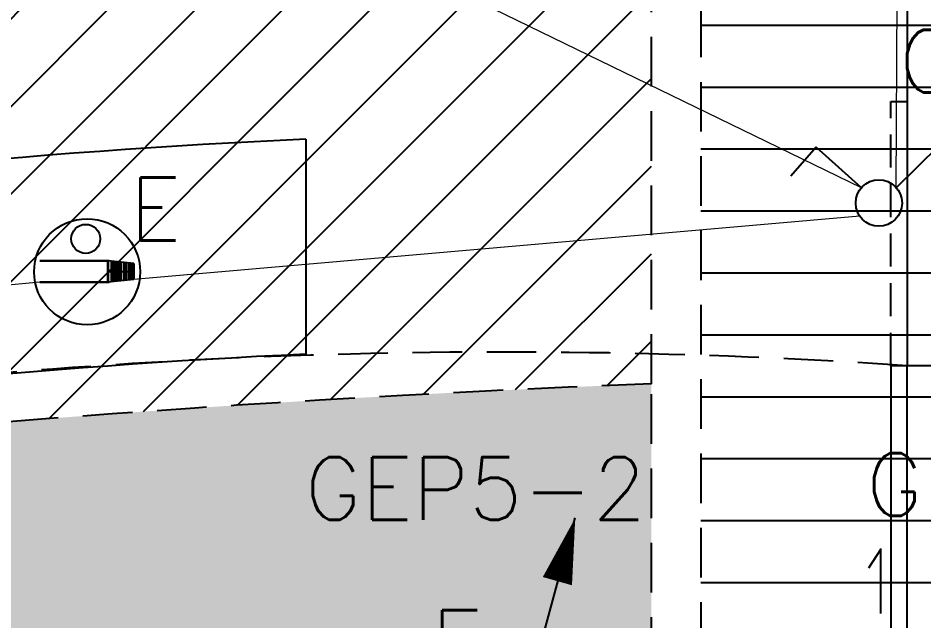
# Model space of a CAD drawing. Header units: inches. Extents: x 567115 to 582893, y 124948 to 133566.
# Drawn here: x 576239.7 to 576514.1, y 127263.4 to 127445.9 of the extents above; entities that cross this region are included whole.
import ezdxf

# ---------------------------------------------------------------- set-up
doc = ezdxf.new("R2010")
doc.units = ezdxf.units.IN
doc.header["$MEASUREMENT"] = 0
doc.linetypes.add('DASHED', pattern=[0.75, 0.5, -0.25])
for name, color, linetype in [('Door', 1, 'Continuous'), ('kazeb', 15, 'Continuous'), ('khatchin', 15, 'DASHED'), ('LIGHTING', 3, 'Continuous'), ('LIGHTING WIRE', 4, 'Continuous'), ('pishkhan', 1, 'Continuous'), ('wall kanaf', 4, 'Continuous'), ('wire', 4, 'Continuous')]:
    doc.layers.add(name, color=color, linetype=linetype)
doc.styles.add('ROMANS', font='romans.shx')

# ---------------------------------------------------------------- blocks, each defined once
blk = doc.blocks.new('kam1x18t')
at = {"layer": 'LIGHTING'}
for p, q in [((7.189024081933894, 1.285281975593534), (3.202122977323597, 1.684378201229265)), ((3.689395667155623, 1.635601297501125), (3.689395667126519, -1.554064772644779)), ((3.986087893266813, 1.605901853108662), (3.986087893266813, -1.524365328266867)), ((4.303657401964301, 1.574112553862506), (4.303657401964301, -1.492576029020711)), ((4.600349628075492, 1.544413109484594), (4.600349628075492, -1.462876584628248)), ((4.91791913677298, 1.512623810238438), (4.91791913677298, -1.431087285382091)), ((5.21461136288417, 1.482924365845975), (5.21461136288417, -1.40138784100418)), ((5.663808386190794, 1.425029679245199), (5.663808386190794, -1.356422382392338)), ((5.960500612301985, 1.408259462856222), (5.960500612301985, -1.326722938014427)), ((3.202122977323597, 0.04076826242089737), (7.189024081933894, 0.04076826242089737)), ((6.321945959207369, 1.372078110493021), (6.321945959207369, -1.290541585651226)), ((6.618638185318559, 1.34237866611511), (6.618638185318559, -1.260842141258763)), ((6.892331855822704, 1.314981419971446), (6.892331855822704, -1.233444895129651)), ((7.189024081933894, 1.285281975593534), (7.189024081933894, -1.20374545075174)), ((7.189024081933894, -1.20374545075174), (3.202122977323597, -1.60284167638747))]:
    blk.add_line(p, q, dxfattribs=at)
at = {"layer": 'LIGHTING', "const_width": 0.3864987440074723}
blk.add_lwpolyline([(-7.30281457665842, 1.684378201229265), (-7.30281457665842, 1.684378201229265), (3.202122977323597, 1.684378201229265), (3.202122977323597, -1.60284167638747), (-7.30281457665842, -1.60284167638747)], dxfattribs=at)
at = {"layer": 'LIGHTING'}
for centre, radius in [((0, 0), 8.154219804962533), ((-0.214535867315135, 5.060024515507394), 2.227516895567533)]:
    blk.add_circle(centre, radius, dxfattribs=at)
blk = doc.blocks.new('FELESH1')
at = {"layer": 'wire', "color": 4, "linetype": 'Continuous'}
blk.add_line((10.69101856596535, 62.54183002842183), (-4.068202349619241, -22.21030323167361), dxfattribs=at)
at = {"layer": 'wire', "color": 4}
blk.add_lwpolyline([(-4.068202349619241, -22.21030323167361, 0, 10.44, 0), (0, 0, 10.44, 10.44, 0)], format="xyseb", dxfattribs=at)
blk = doc.blocks.new('TWO.P.TO')
at = {"layer": 'LIGHTING'}
for p, q in [((4.347074177479954, 3.396378454868681), (15.41666860019904, 14.31188171095709)), ((15.41666860019904, 14.31188171095709), (22.39911504765041, 7.340216260585293)), ((-16.17044973023439, 13.77952547321911), (-22.68160244155297, 6.365783643821487)), ((-4.600039624645432, 3.396378454868681), (-16.17044973023439, 13.77952547321911))]:
    blk.add_line(p, q, dxfattribs=at)
blk.add_circle((-0.1264827235718258, -0.5195173749816604), 5.945330226093022, dxfattribs=at)

msp = doc.modelspace()

# ---------------------------------------------------------------- hatches: boundary and pattern name
at = {"layer": 'kazeb'}
h = msp.add_hatch(dxfattribs=at)
h.set_pattern_fill('ANGLE', color=256, scale=100, style=0)
h.set_pattern_definition([(0, (0, 0), (0, 27.5), [20, -7.5]), (90, (0, 0), (-27.5, 1.683833736505769e-15), [20, -7.5])])
edge = h.paths.add_edge_path()
edge.add_arc((576621.054570168, 122465.1047458989), 4873.758940012598, 92.22819113807773, 96.96402468155823)
edge.add_arc((576030.1302486522, 127688.3594270612), 385.452013468268, 217.8005144280645, 269.99999999409914, ccw=False)
edge.add_line((575725.5655293206, 127452.110434629), (575725.5655293206, 127598.0391047814))
edge.add_line((575725.5655293206, 127598.0391047814), (575725.5655293184, 128306.5391049273))
edge.add_line((575725.5655293184, 128306.5391049273), (574229.0655293206, 128306.5391049249))
edge.add_line((574229.0655293206, 128306.5391049249), (574229.0655293206, 127584.0609381499))
edge.add_line((574229.0655293206, 127584.0609381499), (574085.2406779383, 127502.759279967))
edge.add_arc((573092.0657183455, 126948.914860141), 1137.163199252726, 1.3293246317257967, 29.146240592419076, ccw=False)
edge.add_line((574228.9228691661, 126975.2959208212), (574229.0655293206, 126186.9142740449))
edge.add_line((574229.0655293206, 126186.9142740449), (574209.8464344884, 126168.8109573848))
edge.add_arc((575360.1875520339, 127307.1681527548), 1618.376282255318, 224.6999945847875, 251.2333228056685)
edge.add_arc((576548.5708434089, 125565.9166102654), 1721.760851263825, 163.3836556819739, 173.0307134208976, ccw=False)
edge.add_line((574898.7089357078, 126058.2743201284), (575023.9592820416, 126016.3859590971))
edge.add_arc((576592.7290219881, 125547.9659973192), 1637.209747577796, 133.9672390048677, 163.3748673522668, ccw=False)
edge.add_line((575456.1011521306, 126726.3262321485), (575414.1685538716, 126775.5867476624))
edge.add_line((575414.1685538716, 126775.5867476624), (575502.1967359176, 126850.5199950047))
edge.add_line((575502.1967359176, 126850.5199950047), (575517.7646671421, 126830.2565346904))
edge.add_line((575517.7646671421, 126830.2565346904), (575701.4239390519, 126947.9779866858))
edge.add_line((575701.4239390519, 126947.9779866858), (575688.2801843667, 126971.9263984801))
edge.add_line((575688.2801843667, 126971.9263984801), (575793.8621457986, 127023.1668590944))
edge.add_line((575793.8621457986, 127023.1668590944), (575823.37109175, 126962.363104484))
edge.add_arc((576431.6545874127, 125508.5152603819), 1575.970293151559, 91.3695595115729, 112.7042182368755, ccw=False)
edge.add_line((576393.9872480353, 127084.0353448113), (576437.761688263, 127084.5319498843))
edge.add_line((576437.761688263, 127084.5319498843), (576437.761688263, 127204.5319498843))
edge.add_line((576437.761688263, 127204.5319498843), (576431.5654059921, 127204.5319498842))
edge.add_line((576431.5654059921, 127204.5319498842), (576431.5654059921, 127335.1786736759))
edge = h.paths.add_edge_path(flags=16)
edge.add_arc((574868.5831609045, 127649.0391047815), 210, 0, 360)
edge = h.paths.add_edge_path(flags=16)
edge.add_arc((574868.5831609045, 126949.0391052219), 210, 0, 360)
h = msp.add_hatch(dxfattribs=at)
h.set_pattern_fill('LINE', color=256, scale=150)
h.set_pattern_definition([(0, (0, 0), (0, 18.75), [])])
h.paths.add_polyline_path([(576721.0654051699, 127219.5319498843), (576721.0654051701, 127606.5391047814), (576446.565405992, 127606.5391047814), (576446.565405992, 127219.5319498841)])
h = msp.add_hatch(dxfattribs=at)
h.set_pattern_fill('ANSI31', color=256, scale=150)
h.set_pattern_definition([(45, (0, 0), (-13.25825214724776, 13.25825214724777), [])])
edge = h.paths.add_edge_path()
edge.add_line((576431.5654059921, 127598.0391047815), (575725.5655293206, 127598.0391047814))
edge.add_line((575725.5655293206, 127598.0391047814), (575725.5655293206, 127452.110434629))
edge.add_arc((576030.1302486522, 127688.3594270612), 385.4520134682465, 217.8005144280627, 269.9999999940991)
edge.add_arc((576621.054570168, 122465.1047458989), 4873.758940012666, 92.2281911380777, 96.9640246815581, ccw=False)
edge.add_line((576431.5654059921, 127335.1786736759), (576431.5654059921, 127598.0391047815))

# ---------------------------------------------------------------- linework, layer by layer
at = {"layer": 'Door', "color": 15, "linetype": 'DASHED', "ltscale": 20}
msp.add_lwpolyline([(576509.0909305932, 127340.6393735454), (576504.0909305934, 127340.6393735454), (576504.090930594, 127420.6393735454), (576509.090930594, 127420.6393735454)], close=True, dxfattribs=at)
at = {"layer": 'Door'}
msp.add_lwpolyline([(576509.0909305932, 127340.6393735454), (576504.0909305934, 127340.6393735454), (576504.090930594, 127260.6393735454), (576509.090930594, 127260.6393735454)], close=True, dxfattribs=at)
msp.add_lwpolyline([(576501.090930594, 127265.6393735455), (576501.090930594, 127285.0936416073), (576497.3446739359, 127279.3511507781)], dxfattribs=at)
at = {"layer": 'khatchin', "ltscale": 30}
for points in [[(574224.8815126442, 126183.6281505995, 0.1160240602436587), (574854.5569038831, 125789.9394259003, -0.0421181086152739), (574913.7343369842, 126073.3833723402), (575038.9846832757, 126031.4950111776, -0.1328927214139605), (575472.612369752, 126739.6898146714), (575429.1939551444, 126790.6957998753), (575517.2221371905, 126865.6290472177), (575532.6976103691, 126845.4859317273), (575716.4493403248, 126963.0870388988), (575703.3055856396, 126987.035450693), (575808.8875470716, 127038.2759113074), (575838.1929249108, 126977.891612735, -0.1084541911657775), (576509.0909305934, 127098.4682297228), (576509.0909305934, 127340.6393735454, 0.0533671092778233), (576124.395058736, 127325.6561795225, -0.0444358952516319), (576045.1556498853, 127318.016465806, -0.6319237575097111), (575740.5909305923, 127984.2188991328), (575740.5909305934, 128321.6481571371), (574261.0909305933, 128321.6481571379), (574261.0909305933, 127732.9482909663, -0.3073954844142988), (574244.0909305933, 126201.7223521752), (574220.4764580408, 126179.4788345633)], [(576431.5654059921, 127204.5319498842), (576431.5654059921, 127335.1786736759, 0.02066691371270239), (576030.1302486125, 127302.9074135929, -0.2317851891054423), (575725.5655293206, 127452.110434629), (575725.5655293206, 127598.0391047814), (575725.5655293184, 128306.5391049273), (574229.0655293206, 128306.5391049249), (574229.0655293206, 127584.0609381499), (574085.2406779383, 127502.759279967, -0.1219737418638455), (574228.9228691661, 126975.2959208212)], [(576045.1556498853, 127318.016465806, -0.6319237575096917), (575740.5909305923, 127984.2188991328), (575740.5909305934, 127606.6481569944), (576509.0909305934, 127606.6481569943), (576509.0909305934, 127340.6393735454, 0.0533671092778235), (576124.395058736, 127325.6561795225, -0.0444358952516319), (576045.1556498853, 127318.0164658059)]]:
    msp.add_lwpolyline(points, format="xyb", dxfattribs=at)
msp.add_lwpolyline([(576721.0654051699, 127219.5319498843), (576721.0654051701, 127606.5391047814), (576446.565405992, 127606.5391047814), (576446.565405992, 127219.5319498841), (576721.0654051699, 127219.531949884)], dxfattribs=at)
msp.add_lwpolyline([(576431.5654059921, 127598.0391047815), (575725.5655293206, 127598.0391047814), (575725.5655293206, 127452.110434629, 0.2317851891054457), (576030.1302486125, 127302.9074135929, -0.02066691371270214), (576431.5654059921, 127335.1786736759)], format="xyb", close=True, dxfattribs=at)
at = {"layer": 'LIGHTING WIRE', "lineweight": 5}
for p, q in [((576495.1920258001, 127394.5337831928), (576257.4858187647, 127510.0062114426)), ((576505.7594830459, 127394.5337831928), (576506.0367344895, 127460.8872610734)), ((576494.7135766323, 127385.8954310352), (576274.7629189438, 127366.7250676157)), ((576246.2356774899, 127365.9394451243), (576140.0556110155, 127355.8933037823))]:
    msp.add_line(p, q, dxfattribs=at)
at = {"layer": 'pishkhan'}
for p, q in [((576326.8940022128, 127409.2261923498), (576326.8940022128, 127344.1556400591)), ((576326.8940022128, 127409.2261923497), (576326.8940022128, 127344.155640059))]:
    msp.add_line(p, q, dxfattribs=at)
for centre, radius, start in [((576436.2921924981, 125029.1127794836), 2382.626244740722, 92.63165868614503), ((576436.2921924982, 125029.1127794836), 2382.626244740722, 92.63165868610673), ((576436.2921924981, 125029.1127794836), 2317.626244740721, 92.70552017461854), ((576436.2921924982, 125029.1127794836), 2317.626244740721, 92.70552017461854)]:
    msp.add_arc(centre, radius, start, 98.65169829534165, dxfattribs=at)
at = {"layer": 'wall kanaf', "color": 15}
for p in [(576509.0909305934, 127606.6481569943), (576524.0909305937, 127340.6393735454)]:
    msp.add_line(p, (576509.0909305934, 127340.6393735454), dxfattribs=at)

# ---------------------------------------------------------------- block references
at = {"layer": 'LIGHTING'}
for name, p, xscale, yscale, zscale in [('TWO.P.TO', (576500.6251434666, 127390.5223125768), 1.181102362112142, 1.181102362112142, 1.181102362112142), ('kam1x18t', (576260.6112967352, 127369.0946452747), 1.968503937008791, 1.968503937008791, 1.968503937008791)]:
    msp.add_blockref(name, p, dxfattribs=dict(at, xscale=xscale, yscale=yscale, zscale=zscale))
at = {"layer": 'LIGHTING WIRE', "ltscale": 8, "xscale": 0.8799999990452927, "yscale": 0.8799999990452927, "zscale": 0.8799999990452927, "rotation": 174.5785500347971}
msp.add_blockref('FELESH1', (576403.0816448253, 127275.4277831423), dxfattribs=at)

# ---------------------------------------------------------------- texts
at = {"layer": 'LIGHTING', "color": 2, "ltscale": 8, "style": 'ROMANS'}
for s, p in [('GEP5-16', (576506.647582319, 127423.383408517)), ('E', (576273.5576372792, 127378.5839324852)), ('GEP5-2', (576326.5825753141, 127293.9968156347)), ('GNP5-21', (576496.6202282537, 127295.183705642)), ('E', (576364.9636267727, 127247.6325333))]:
    msp.add_text(s, height=19, dxfattribs=at).set_placement(p)

doc.saveas('drawing.dxf')
